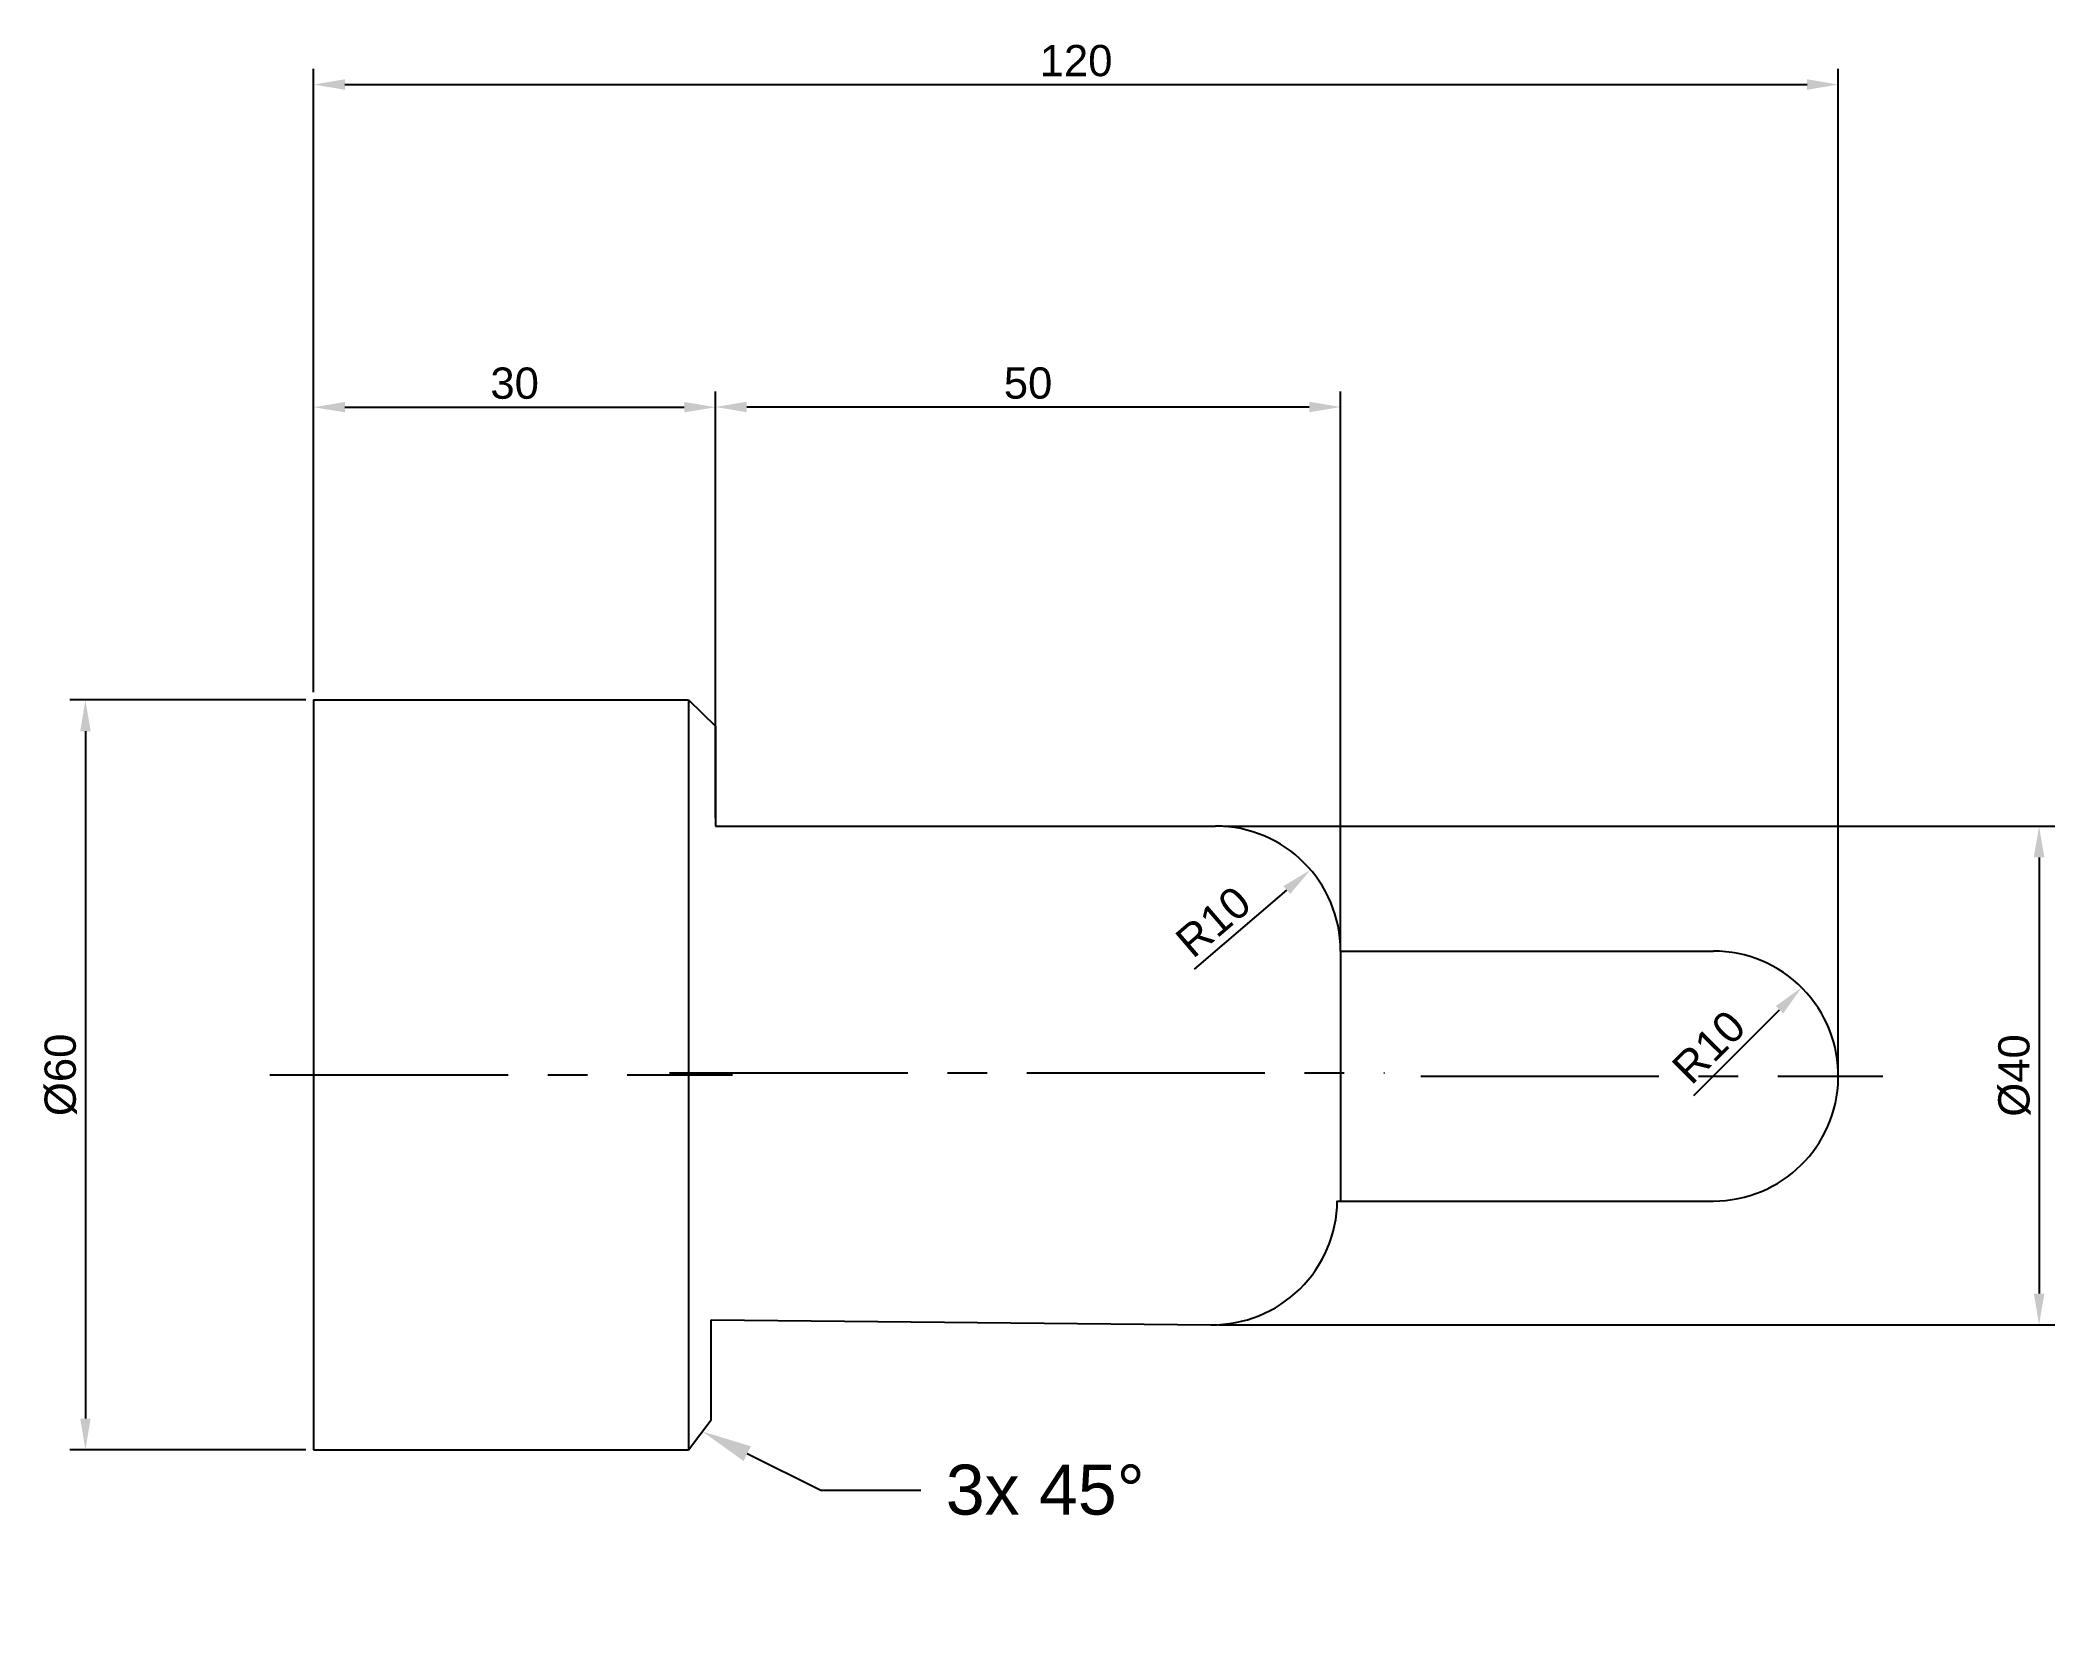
# Model space of a CAD drawing. Header units: millimetres. Extents: x 2483 to 2644, y 1392 to 1518.
import ezdxf
from ezdxf import colors
from ezdxf.entities.mleader import LeaderData, LeaderLine
from ezdxf.math import Vec2, Vec3

# ---------------------------------------------------------------- set-up
doc = ezdxf.new("R2010")
doc.units = ezdxf.units.MM
doc.linetypes.add('CENTER2', pattern=[28.575, 19.05, -3.175, 3.175, -3.175])
doc.styles.get("Standard").update_dxf_attribs({"font": 'arial.ttf'})
doc.dimstyles.new('ISO-25', dxfattribs={"dimtxt": 2.5, "dimasz": 2.5, "dimexe": 1.25, "dimexo": 0.625, "dimtad": 1, "dimtxsty": 'Standard', "dimcen": 2.5, "dimadec": 0, "dimazin": 0, "dimtfac": 1, "dimtmove": 0, "dimatfit": 3, "dimfxl": 1, "dimarcsym": 0})

# ---------------------------------------------------------------- blocks, each defined once
blk = doc.blocks.new('*D1')
at = {"color": 0, "lineweight": -2, "transparency": 16777216}
for p, q in [((2504.05, 1465.54), (2485.16, 1465.54)), ((2486.41, 1463.04), (2486.41, 1408.04)), ((2504.05, 1405.54), (2485.16, 1405.54))]:
    blk.add_line(p, q, dxfattribs=at)
at = {"color": 0, "transparency": 16777216}
for points in [[(2486, 1463.04), (2486.83, 1463.04), (2486.41, 1465.54)], [(2486, 1408.04), (2486.83, 1408.04), (2486.41, 1405.54)]]:
    blk.add_solid(points, dxfattribs=at)
at = {"layer": 'Defpoints', "color": 0, "transparency": 16777216}
for p in [(2504.67, 1465.54), (2486.41, 1405.54), (2504.67, 1405.54)]:
    blk.add_point(p, dxfattribs=at)
at = {"color": 0, "transparency": 16777216, "insert": (2484.44, 1435.54), "char_height": 2.5, "attachment_point": 5, "rotation": 90}
blk.add_mtext('%%C60', dxfattribs=at)
blk = doc.blocks.new('*D2')
at = {"color": 0, "lineweight": -2, "transparency": 16777216}
for p, q in [((2504.67, 1466.16), (2504.67, 1490.21)), ((2536.82, 1464.07), (2536.82, 1490.21)), ((2507.17, 1488.96), (2534.32, 1488.96))]:
    blk.add_line(p, q, dxfattribs=at)
at = {"color": 0, "transparency": 16777216}
for points in [[(2507.17, 1489.38), (2507.17, 1488.55), (2504.67, 1488.96)], [(2534.32, 1489.38), (2534.32, 1488.55), (2536.82, 1488.96)]]:
    blk.add_solid(points, dxfattribs=at)
at = {"layer": 'Defpoints', "color": 0, "transparency": 16777216}
for p in [(2536.82, 1488.96), (2504.67, 1465.54), (2536.82, 1463.44)]:
    blk.add_point(p, dxfattribs=at)
at = {"color": 0, "transparency": 16777216, "insert": (2520.75, 1490.87), "char_height": 2.5, "attachment_point": 5}
blk.add_mtext('30', dxfattribs=at)
blk = doc.blocks.new('*U3')
at = {"color": 0, "linetype": 'CENTER2', "transparency": 16777216}
blk.add_line((-18.5, 0), (18.5, 0), dxfattribs=at)
blk = doc.blocks.new('*U4')
at = {"color": 0, "linetype": 'CENTER2', "transparency": 16777216}
blk.add_line((-28.59, 0), (28.59, 0), dxfattribs=at)
blk = doc.blocks.new('*D9')
at = {"color": 0, "lineweight": -2, "transparency": 16777216}
for p, q in [((2536.82, 1456.07), (2536.82, 1490.23)), ((2586.82, 1446.07), (2586.82, 1490.23)), ((2539.32, 1488.98), (2584.32, 1488.98))]:
    blk.add_line(p, q, dxfattribs=at)
at = {"color": 0, "transparency": 16777216}
for points in [[(2539.32, 1489.4), (2539.32, 1488.56), (2536.82, 1488.98)], [(2584.32, 1489.4), (2584.32, 1488.56), (2586.82, 1488.98)]]:
    blk.add_solid(points, dxfattribs=at)
at = {"layer": 'Defpoints', "color": 0, "transparency": 16777216}
for p in [(2586.82, 1488.98), (2536.82, 1455.44), (2586.82, 1445.44)]:
    blk.add_point(p, dxfattribs=at)
at = {"color": 0, "transparency": 16777216, "insert": (2561.82, 1490.88), "char_height": 2.5, "attachment_point": 5}
blk.add_mtext('50', dxfattribs=at)
blk = doc.blocks.new('*U10')
at = {"color": 0, "linetype": 'CENTER2', "transparency": 16777216}
blk.add_line((-18.48, 0), (18.48, 0), dxfattribs=at)
blk = doc.blocks.new('*D16')
at = {"color": 0, "lineweight": -2, "transparency": 16777216}
blk.add_line((2575.14, 1444), (2582.52, 1450.32), dxfattribs=at)
at = {"color": 0, "transparency": 16777216}
blk.add_solid([(2582.25, 1450.64), (2582.79, 1450.01), (2584.42, 1451.95)], dxfattribs=at)
at = {"layer": 'Defpoints', "color": 0, "transparency": 16777216}
for p in [(2584.42, 1451.95), (2576.82, 1445.44)]:
    blk.add_point(p, dxfattribs=at)
at = {"color": 0, "transparency": 16777216, "insert": (2576.64, 1447.79), "char_height": 2.5, "attachment_point": 5, "rotation": 40.567}
blk.add_mtext('R10', dxfattribs=at)
blk = doc.blocks.new('*D19')
at = {"color": 0, "lineweight": -2, "transparency": 16777216}
for p, q in [((2504.67, 1466.16), (2504.67, 1516.03)), ((2626.64, 1435.89), (2626.64, 1516.03)), ((2507.17, 1514.78), (2624.14, 1514.78))]:
    blk.add_line(p, q, dxfattribs=at)
at = {"color": 0, "transparency": 16777216}
for points in [[(2507.17, 1515.2), (2507.17, 1514.36), (2504.67, 1514.78)], [(2624.14, 1515.2), (2624.14, 1514.36), (2626.64, 1514.78)]]:
    blk.add_solid(points, dxfattribs=at)
at = {"layer": 'Defpoints', "color": 0, "transparency": 16777216}
for p in [(2626.64, 1514.78), (2504.67, 1465.54), (2626.64, 1435.26)]:
    blk.add_point(p, dxfattribs=at)
at = {"color": 0, "transparency": 16777216, "insert": (2565.66, 1516.68), "char_height": 2.5, "attachment_point": 5}
blk.add_mtext('120', dxfattribs=at)
blk = doc.blocks.new('*D21')
at = {"color": 0, "lineweight": -2, "transparency": 16777216}
for p, q in [((2577.45, 1455.44), (2643.95, 1455.44)), ((2642.7, 1452.94), (2642.7, 1418.04)), ((2577.08, 1415.54), (2643.95, 1415.54))]:
    blk.add_line(p, q, dxfattribs=at)
at = {"color": 0, "transparency": 16777216}
for points in [[(2642.28, 1452.94), (2643.12, 1452.94), (2642.7, 1455.44)], [(2642.28, 1418.04), (2643.12, 1418.04), (2642.7, 1415.54)]]:
    blk.add_solid(points, dxfattribs=at)
at = {"layer": 'Defpoints', "color": 0, "transparency": 16777216}
for p in [(2576.82, 1455.44), (2576.46, 1415.54), (2642.7, 1415.54)]:
    blk.add_point(p, dxfattribs=at)
at = {"color": 0, "transparency": 16777216, "insert": (2640.73, 1435.49), "char_height": 2.5, "attachment_point": 5, "rotation": 90}
blk.add_mtext('%%C40', dxfattribs=at)
blk = doc.blocks.new('*D24')
at = {"color": 0, "lineweight": -2, "transparency": 16777216}
blk.add_line((2615.08, 1433.88), (2621.94, 1440.75), dxfattribs=at)
at = {"color": 0, "transparency": 16777216}
blk.add_solid([(2621.64, 1441.05), (2622.23, 1440.46), (2623.7, 1442.52)], dxfattribs=at)
at = {"layer": 'Defpoints', "color": 0, "transparency": 16777216}
for p in [(2623.7, 1442.52), (2616.64, 1435.44)]:
    blk.add_point(p, dxfattribs=at)
at = {"color": 0, "transparency": 16777216, "insert": (2616.28, 1437.77), "char_height": 2.5, "attachment_point": 5, "rotation": 45.0668}
blk.add_mtext('R10', dxfattribs=at)

msp = doc.modelspace()

# ---------------------------------------------------------------- linework, layer by layer
for p, q in [((2504.67, 1465.536), (2504.67, 1405.536)), ((2504.67, 1465.536), (2534.67, 1465.536)), ((2534.67, 1465.536), (2534.67, 1405.536)), ((2534.67, 1465.536), (2536.821, 1463.445)), ((2536.821, 1463.445), (2536.821, 1455.445)), ((2536.821, 1455.445), (2576.821, 1455.445)), ((2586.821, 1445.445), (2586.821, 1445.445)), ((2586.821, 1445.445), (2616.641, 1445.445)), ((2586.821, 1445.445), (2586.821, 1425.441)), ((2626.64, 1435.267), (2626.64, 1435.263)), ((2586.554, 1425.441), (2616.641, 1425.441)), ((2536.47, 1407.937), (2536.47, 1415.937)), ((2536.47, 1415.937), (2576.455, 1415.54)), ((2534.67, 1405.536), (2536.47, 1407.937)), ((2504.67, 1405.536), (2534.67, 1405.536))]:
    msp.add_line(p, q)
for centre, start, end in [((2576.821, 1445.445), 0, 90), ((2616.641, 1435.445), 358.9815, 90), ((2616.641, 1435.441), 270, 358.9815), ((2576.555, 1425.54), 269.43187, 359.49067)]:
    msp.add_arc(centre, 10, start, end)

# ---------------------------------------------------------------- block references
at = {"linetype": 'CENTER2'}
for name, p in [('*U3', (2519.67, 1435.536)), ('*U4', (2561.733, 1435.691)), ('*U10', (2611.714, 1435.443))]:
    msp.add_blockref(name, p, dxfattribs=at)

# ---------------------------------------------------------------- dimensions: what is measured, and where the dimension line sits
for base, p2, text, picture, middle in [((2626.64, 1514.78), (2626.64, 1435.263), '120', '*D19', (2565.655, 1516.681)), ((2536.821, 1488.965), (2536.821, 1463.445), '30', '*D2', (2520.746, 1490.867))]:
    dim = msp.add_linear_dim(base=base, p1=(2504.67, 1465.536), p2=p2, text=text, dimstyle='ISO-25')
    dim.commit()
    dim.dimension.update_dxf_attribs({"geometry": picture, "text_midpoint": middle})
dim = msp.add_linear_dim(base=(2586.821, 1488.98), p1=(2536.821, 1455.445), p2=(2586.821, 1445.445), dimstyle='ISO-25')
dim.commit()
dim.dimension.update_dxf_attribs({"geometry": '*D9', "text_midpoint": (2561.821, 1490.882)})
for base, p1, p2, text, picture, middle in [((2486.414, 1405.536), (2504.67, 1465.536), (2504.67, 1405.536), '%%C<>', '*D1', (2484.442, 1435.536)), ((2642.7, 1415.54), (2576.821, 1455.445), (2576.455, 1415.54), '%%C40', '*D21', (2640.729, 1435.493))]:
    dim = msp.add_linear_dim(base=base, p1=p1, p2=p2, angle=90, text=text, dimstyle='ISO-25')
    dim.commit()
    dim.dimension.update_dxf_attribs({"geometry": picture, "text_midpoint": middle})
for center, mpoint, picture, middle in [((2576.821, 1445.445), (2584.417, 1451.948), '*D16', (2577.879, 1446.35)), ((2616.641, 1435.445), (2623.704, 1442.524), '*D24', (2617.625, 1436.43))]:
    dim = msp.add_radius_dim(center=center, mpoint=mpoint, dimstyle='ISO-25')
    dim.commit()
    dim.dimension.update_dxf_attribs({"geometry": picture, "text_midpoint": middle, "dimtype": 164})

# ---------------------------------------------------------------- leaders
ml = msp.add_multileader_mtext('Standard')
ml.set_content('3x 45%%D', color=256)
ml.set_leader_properties()
ml.build(insert=Vec2(0, 0))
ctx = ml.context
ctx.base_point, ctx.plane_origin = Vec3(2553.242, 1402.316), Vec3(2536.47, 1407.937)
notes = []
notes.append((ctx, [(1, (1, 1, 0), (2545.242, 1402.316), (1, 0), 8, [(0, [(2535.771, 1407.005)], 0, [])])]))
ctx.mtext.insert, ctx.mtext.flow_direction = Vec3(2555.242, 1404.352), 5
for ctx, leaders in notes:
    for number, flags, end, landing, length, lines in leaders:
        leader = LeaderData()
        leader.index, (leader.has_last_leader_line, leader.has_dogleg_vector, leader.attachment_direction) = number, flags
        leader.last_leader_point, leader.dogleg_vector, leader.dogleg_length = Vec3(end), Vec3(landing), length
        for number, points, colour, breaks in lines:
            line = LeaderLine()
            line.index, line.vertices, line.color, line.breaks = number, Vec3.list(points), colors.encode_raw_color(colour), breaks
            leader.lines.append(line)
        ctx.leaders.append(leader)

doc.saveas('drawing.dxf')
